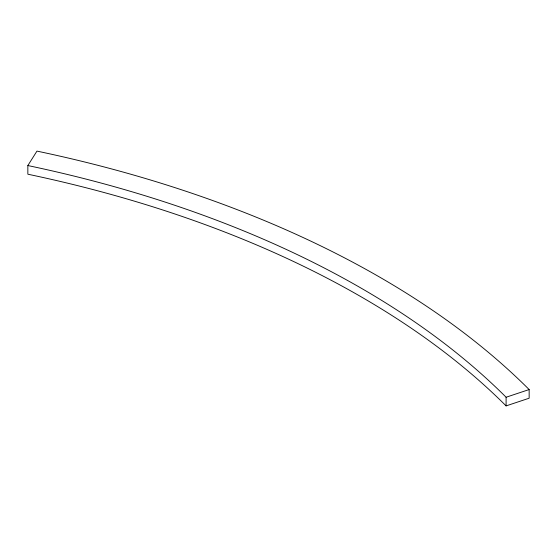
<?xml version="1.0" encoding="UTF-8"?>
<svg xmlns="http://www.w3.org/2000/svg" width="557" height="557" viewBox="0 0 557 557"><rect width="100%" height="100%" fill="white"/><g stroke="black" fill="none" stroke-linecap="round" stroke-linejoin="round"><path stroke-width="0.84" d="M27.85 165.547L36.957 151.107A939.297 542.295 0 0 1 529.15 389.552L529.15 398.213L506.097 405.893A912.672 526.929 0 0 0 27.85 174.209L27.85 165.547A912.672 526.929 0 0 1 506.097 397.232L529.15 389.552M506.097 397.232L506.097 405.893"/></g></svg>
